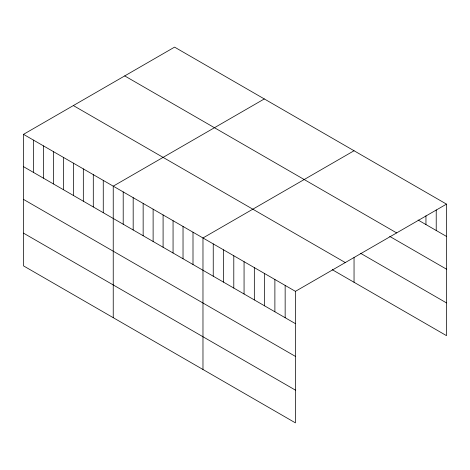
<?xml version="1.0" encoding="UTF-8"?>
<svg xmlns="http://www.w3.org/2000/svg" width="470" height="470" viewBox="0 0 470 470"><rect width="100%" height="100%" fill="white"/><g stroke="black" fill="none" stroke-linecap="round" stroke-linejoin="round"><path stroke-width="0.7" d="M23.5 134.35L295.43 291.347L295.43 422.871L23.5 265.873L23.5 134.35L174.57 47.129L446.5 204.127L446.5 335.651L332.231 269.68M264.31 98.941L113.235 186.161L113.235 317.685M354.045 150.747L202.975 237.967L202.975 369.49M295.43 291.347L446.5 204.127M418.1 220.03L446.5 236.428M124.72 75.911L396.645 232.909M389.695 236.381L446.5 269.175M360.69 253.365L446.5 302.909M73.355 105.568L345.28 262.566M23.5 166.656L295.43 323.648M23.5 199.398L295.43 356.395M23.5 233.132L295.43 390.129M436.225 209.943L436.225 230.5M425.955 215.759L425.955 224.566M354.045 257.531L354.045 282.27M285.155 285.413L285.155 317.72M274.885 279.486L274.885 311.786M264.61 273.552L264.61 305.858M254.335 267.624L254.335 299.925M244.065 261.69L244.065 293.997M233.79 255.762L233.79 288.063M223.52 249.829L223.52 282.135M213.245 243.901L213.245 276.201M193 232.209L193 264.516M183.03 226.452L183.03 258.759M173.06 220.7L173.06 253.001M163.09 214.943L163.09 247.243M153.12 209.185L153.12 241.486M143.15 203.428L143.15 235.734M133.18 197.67L133.18 229.977M123.205 191.913L123.205 224.219M103.265 180.404L103.265 212.704M93.295 174.646L93.295 206.947M83.325 168.889L83.325 201.195M73.355 163.131L73.355 195.438M63.385 157.374L63.385 189.68M53.41 151.622L53.41 183.923M43.44 145.864L43.44 178.165M33.47 140.107L33.47 172.408"/></g></svg>
